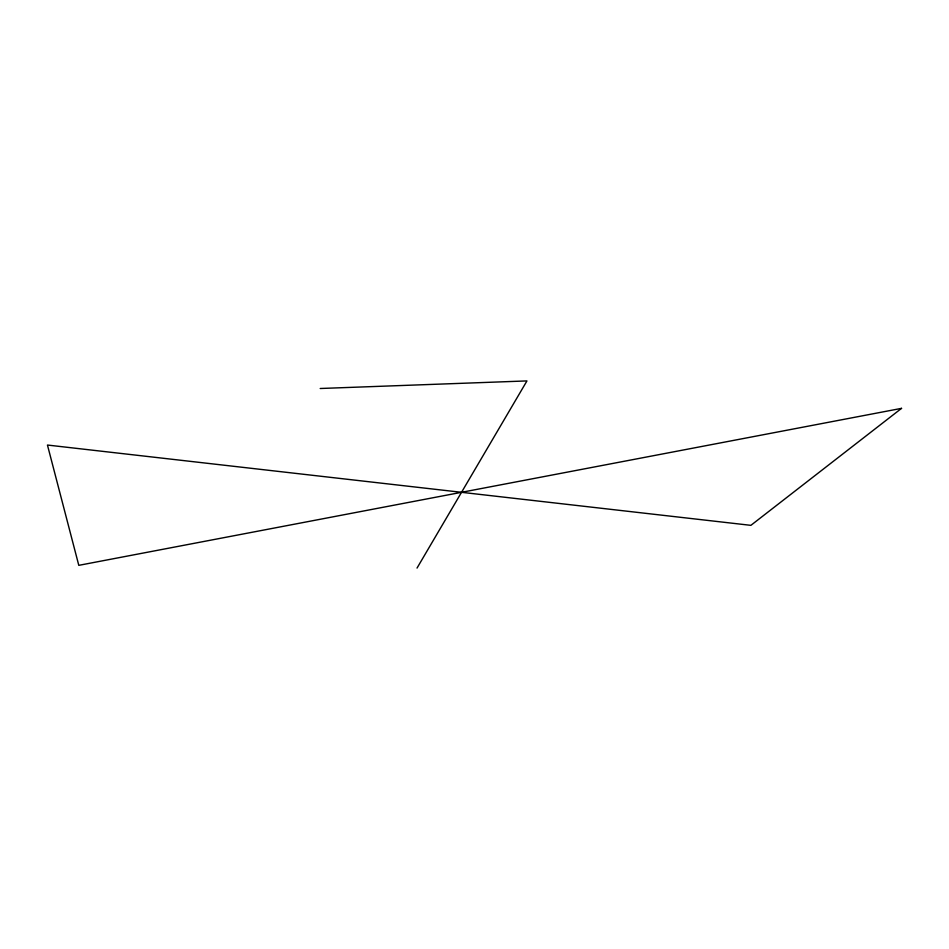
<?xml version="1.0" encoding="UTF-8"?>
<svg xmlns="http://www.w3.org/2000/svg" width="949" height="949" viewBox="0 0 949 949"><rect width="100%" height="100%" fill="white"/><g stroke="black" fill="none" stroke-linecap="round" stroke-linejoin="round"><path stroke-width="1.42" d="M417.026 568.083L526.956 380.917L320.204 388.497M901.55 408.355L750.884 525.343L47.45 445.045L78.791 565.343L901.55 408.355"/></g></svg>
